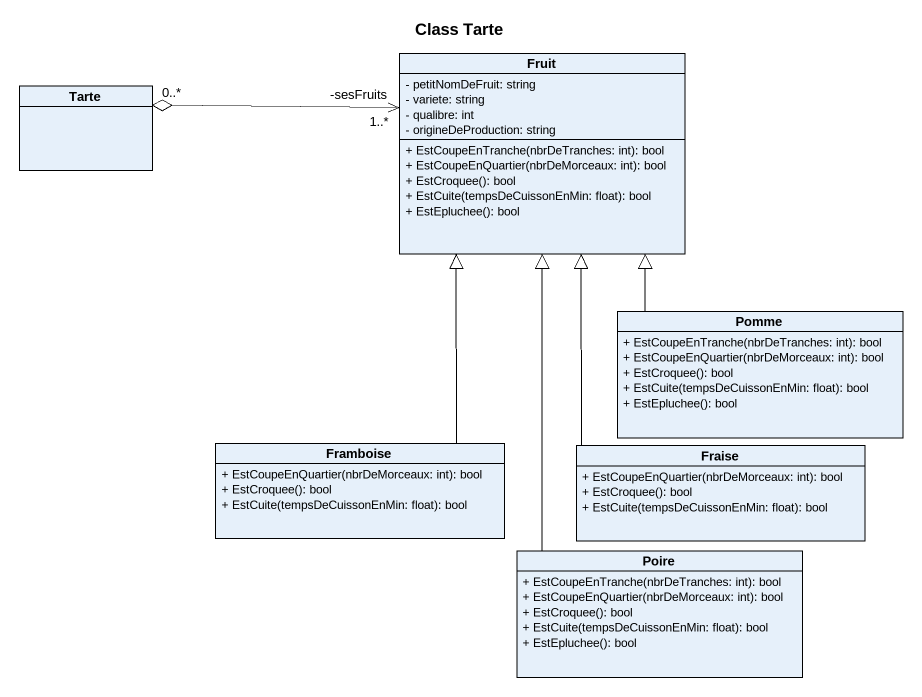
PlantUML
@startuml
title Class Tarte
hide circle
hide empty members
skinparam classAttributeIconSize 0
class Fruit {
  - petitNomDeFruit: string
  - variete: string
  - qualibre: int
  - origineDeProduction: string
  + EstCoupeEnTranche(nbrDeTranches: int): bool
  + EstCoupeEnQuartier(nbrDeMorceaux: int): bool
  + EstCroquee(): bool
  + EstCuite(tempsDeCuissonEnMin: float): bool
  + EstEpluchee(): bool
}
class Tarte
class Pomme {
  + EstCoupeEnTranche(nbrDeTranches: int): bool
  + EstCoupeEnQuartier(nbrDeMorceaux: int): bool
  + EstCroquee(): bool
  + EstCuite(tempsDeCuissonEnMin: float): bool
  + EstEpluchee(): bool
}
class Framboise {
  + EstCoupeEnQuartier(nbrDeMorceaux: int): bool
  + EstCroquee(): bool
  + EstCuite(tempsDeCuissonEnMin: float): bool
}
class Fraise {
  + EstCoupeEnQuartier(nbrDeMorceaux: int): bool
  + EstCroquee(): bool
  + EstCuite(tempsDeCuissonEnMin: float): bool
}
class Poire {
  + EstCoupeEnTranche(nbrDeTranches: int): bool
  + EstCoupeEnQuartier(nbrDeMorceaux: int): bool
  + EstCroquee(): bool
  + EstCuite(tempsDeCuissonEnMin: float): bool
  + EstEpluchee(): bool
}
Fruit "-sesFruits\n1..*" <-left-o "0..*" Tarte
Pomme -up-|> Fruit
Framboise -up-|> Fruit
Fraise -up-|> Fruit
Poire -up-|> Fruit
@enduml
